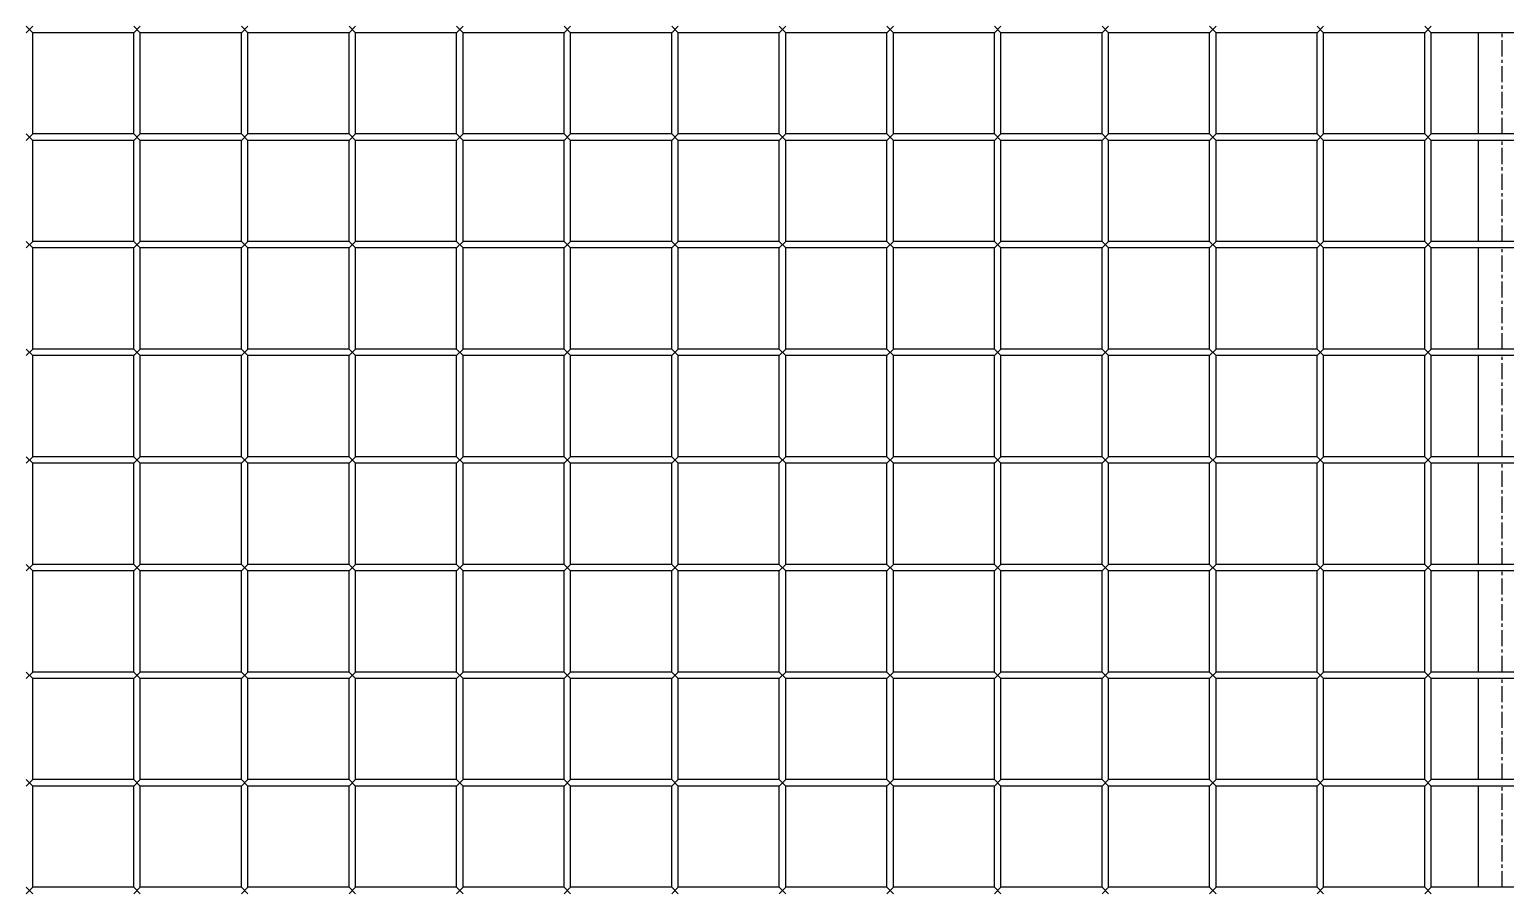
# Model space of a CAD drawing. Header units: millimetres. Extents: x -198529 to 244266, y -64 to 158464.
# Drawn here: x -171256 to -170570, y 120491 to 120891 of the extents above; entities that cross this region are included whole.
import ezdxf

# ---------------------------------------------------------------- set-up
doc = ezdxf.new("R2010")
doc.units = ezdxf.units.MM
doc.linetypes.add('CENTER', pattern=[12, 7.5, -1.5, 1.5, -1.5])
doc.layers.add('0-DCC', color=30, linetype='Continuous')

# ---------------------------------------------------------------- blocks, each defined once
blk = doc.blocks.new('DCC2850x2300(右)')
at = {"color": 0, "linetype": 'Continuous'}
for p, q in [((51586.5, -72856.48), (51633.5, -72856.48)), ((51611.5, -72903.48), (51611.5, -72856.48)), ((51636.5, -72856.48), (51633.5, -72853.48)), ((51636.5, -72853.48), (51633.5, -72856.48)), ((51633.5, -72903.48), (51633.5, -72856.48)), ((51636.5, -72903.48), (51636.5, -72856.48)), ((51636.5, -72856.48), (51683.5, -72856.48)), ((51686.5, -72856.48), (51683.5, -72853.48)), ((51686.5, -72853.48), (51683.5, -72856.48)), ((51683.5, -72903.48), (51683.5, -72856.48)), ((51686.5, -72903.48), (51686.5, -72856.48)), ((51686.5, -72856.48), (51733.5, -72856.48)), ((51736.5, -72856.48), (51733.5, -72853.48)), ((51736.5, -72853.48), (51733.5, -72856.48)), ((51733.5, -72903.48), (51733.5, -72856.48)), ((51736.5, -72903.48), (51736.5, -72856.48)), ((51736.5, -72856.48), (51783.5, -72856.48)), ((51786.5, -72856.48), (51783.5, -72853.48)), ((51786.5, -72853.48), (51783.5, -72856.48)), ((51783.5, -72903.48), (51783.5, -72856.48)), ((51786.5, -72903.48), (51786.5, -72856.48)), ((51786.5, -72856.48), (51833.5, -72856.48)), ((51836.5, -72856.48), (51833.5, -72853.48)), ((51836.5, -72853.48), (51833.5, -72856.48)), ((51833.5, -72903.48), (51833.5, -72856.48)), ((51836.5, -72903.48), (51836.5, -72856.48)), ((51836.5, -72856.48), (51883.5, -72856.48)), ((51886.5, -72856.48), (51883.5, -72853.48)), ((51886.5, -72853.48), (51883.5, -72856.48)), ((51883.5, -72903.48), (51883.5, -72856.48)), ((51886.5, -72903.48), (51886.5, -72856.48)), ((51886.5, -72856.48), (51933.5, -72856.48)), ((51936.5, -72856.48), (51933.5, -72853.48)), ((51936.5, -72853.48), (51933.5, -72856.48)), ((51933.5, -72903.48), (51933.5, -72856.48)), ((51936.5, -72903.48), (51936.5, -72856.48)), ((51936.5, -72856.48), (51983.5, -72856.48)), ((51986.5, -72856.48), (51983.5, -72853.48)), ((51986.5, -72853.48), (51983.5, -72856.48)), ((51983.5, -72903.48), (51983.5, -72856.48)), ((51986.5, -72903.48), (51986.5, -72856.48)), ((51986.5, -72856.48), (52033.5, -72856.48)), ((52036.5, -72856.48), (52033.5, -72853.48)), ((52036.5, -72853.48), (52033.5, -72856.48)), ((52033.5, -72903.48), (52033.5, -72856.48)), ((52036.5, -72903.48), (52036.5, -72856.48)), ((52036.5, -72856.48), (52083.5, -72856.48)), ((52086.5, -72856.48), (52083.5, -72853.48)), ((52086.5, -72853.48), (52083.5, -72856.48)), ((52083.5, -72903.48), (52083.5, -72856.48)), ((52086.5, -72903.48), (52086.5, -72856.48)), ((52086.5, -72856.48), (52133.5, -72856.48)), ((52136.5, -72856.48), (52133.5, -72853.48)), ((52136.5, -72853.48), (52133.5, -72856.48)), ((52133.5, -72903.48), (52133.5, -72856.48)), ((52136.5, -72903.48), (52136.5, -72856.48)), ((52136.5, -72856.48), (52183.5, -72856.48)), ((52186.5, -72856.48), (52183.5, -72853.48)), ((52186.5, -72853.48), (52183.5, -72856.48)), ((52183.5, -72903.48), (52183.5, -72856.48)), ((52186.5, -72903.48), (52186.5, -72856.48)), ((52186.5, -72856.48), (52233.5, -72856.48)), ((52236.5, -72856.48), (52233.5, -72853.48)), ((52236.5, -72853.48), (52233.5, -72856.48)), ((52233.5, -72903.48), (52233.5, -72856.48)), ((52236.5, -72903.48), (52236.5, -72856.48)), ((52236.5, -72856.48), (52283.5, -72856.48)), ((52286.5, -72856.48), (52283.5, -72853.48)), ((52286.5, -72853.48), (52283.5, -72856.48)), ((52283.5, -72903.48), (52283.5, -72856.48)), ((51586.5, -72903.48), (51633.5, -72903.48)), ((51586.5, -72906.48), (51633.5, -72906.48)), ((51611.5, -72953.48), (51611.5, -72906.48)), ((51636.5, -72906.48), (51633.5, -72903.48)), ((51636.5, -72903.48), (51633.5, -72906.48)), ((51633.5, -72953.48), (51633.5, -72906.48)), ((51636.5, -72903.48), (51683.5, -72903.48)), ((51636.5, -72906.48), (51683.5, -72906.48)), ((51636.5, -72953.48), (51636.5, -72906.48)), ((51686.5, -72906.48), (51683.5, -72903.48)), ((51686.5, -72903.48), (51683.5, -72906.48)), ((51683.5, -72953.48), (51683.5, -72906.48)), ((51686.5, -72903.48), (51733.5, -72903.48)), ((51686.5, -72906.48), (51733.5, -72906.48)), ((51686.5, -72953.48), (51686.5, -72906.48)), ((51736.5, -72906.48), (51733.5, -72903.48)), ((51736.5, -72903.48), (51733.5, -72906.48)), ((51733.5, -72953.48), (51733.5, -72906.48)), ((51736.5, -72903.48), (51783.5, -72903.48)), ((51736.5, -72906.48), (51783.5, -72906.48)), ((51736.5, -72953.48), (51736.5, -72906.48)), ((51786.5, -72906.48), (51783.5, -72903.48)), ((51786.5, -72903.48), (51783.5, -72906.48)), ((51783.5, -72953.48), (51783.5, -72906.48)), ((51786.5, -72903.48), (51833.5, -72903.48)), ((51786.5, -72953.48), (51786.5, -72906.48)), ((51786.5, -72906.48), (51833.5, -72906.48)), ((51836.5, -72906.48), (51833.5, -72903.48)), ((51836.5, -72903.48), (51833.5, -72906.48)), ((51833.5, -72953.48), (51833.5, -72906.48)), ((51836.5, -72903.48), (51883.5, -72903.48)), ((51836.5, -72953.48), (51836.5, -72906.48)), ((51836.5, -72906.48), (51883.5, -72906.48)), ((51886.5, -72906.48), (51883.5, -72903.48)), ((51886.5, -72903.48), (51883.5, -72906.48)), ((51883.5, -72953.48), (51883.5, -72906.48)), ((51886.5, -72903.48), (51933.5, -72903.48)), ((51886.5, -72953.48), (51886.5, -72906.48)), ((51886.5, -72906.48), (51933.5, -72906.48)), ((51936.5, -72906.48), (51933.5, -72903.48)), ((51936.5, -72903.48), (51933.5, -72906.48)), ((51933.5, -72953.48), (51933.5, -72906.48)), ((51936.5, -72903.48), (51983.5, -72903.48)), ((51936.5, -72953.48), (51936.5, -72906.48)), ((51936.5, -72906.48), (51983.5, -72906.48)), ((51986.5, -72906.48), (51983.5, -72903.48)), ((51986.5, -72903.48), (51983.5, -72906.48)), ((51983.5, -72953.48), (51983.5, -72906.48)), ((51986.5, -72903.48), (52033.5, -72903.48)), ((51986.5, -72953.48), (51986.5, -72906.48)), ((51986.5, -72906.48), (52033.5, -72906.48)), ((52036.5, -72906.48), (52033.5, -72903.48)), ((52036.5, -72903.48), (52033.5, -72906.48)), ((52033.5, -72953.48), (52033.5, -72906.48)), ((52036.5, -72903.48), (52083.5, -72903.48)), ((52036.5, -72953.48), (52036.5, -72906.48)), ((52036.5, -72906.48), (52083.5, -72906.48)), ((52086.5, -72906.48), (52083.5, -72903.48)), ((52086.5, -72903.48), (52083.5, -72906.48)), ((52083.5, -72953.48), (52083.5, -72906.48)), ((52086.5, -72903.48), (52133.5, -72903.48)), ((52086.5, -72953.48), (52086.5, -72906.48)), ((52086.5, -72906.48), (52133.5, -72906.48)), ((52136.5, -72906.48), (52133.5, -72903.48)), ((52136.5, -72903.48), (52133.5, -72906.48)), ((52133.5, -72953.48), (52133.5, -72906.48)), ((52136.5, -72903.48), (52183.5, -72903.48)), ((52136.5, -72953.48), (52136.5, -72906.48)), ((52136.5, -72906.48), (52183.5, -72906.48)), ((52186.5, -72906.48), (52183.5, -72903.48)), ((52186.5, -72903.48), (52183.5, -72906.48)), ((52183.5, -72953.48), (52183.5, -72906.48)), ((52186.5, -72903.48), (52233.5, -72903.48)), ((52186.5, -72953.48), (52186.5, -72906.48)), ((52186.5, -72906.48), (52233.5, -72906.48)), ((52236.5, -72906.48), (52233.5, -72903.48)), ((52236.5, -72903.48), (52233.5, -72906.48)), ((52233.5, -72953.48), (52233.5, -72906.48)), ((52236.5, -72903.48), (52283.5, -72903.48)), ((52236.5, -72953.48), (52236.5, -72906.48)), ((52236.5, -72906.48), (52283.5, -72906.48)), ((52286.5, -72906.48), (52283.5, -72903.48)), ((52286.5, -72903.48), (52283.5, -72906.48)), ((52283.5, -72953.48), (52283.5, -72906.48)), ((51586.5, -72953.48), (51633.5, -72953.48)), ((51636.5, -72956.48), (51633.5, -72953.48)), ((51636.5, -72953.48), (51633.5, -72956.48)), ((51636.5, -72953.48), (51683.5, -72953.48)), ((51686.5, -72956.48), (51683.5, -72953.48)), ((51686.5, -72953.48), (51683.5, -72956.48)), ((51686.5, -72953.48), (51733.5, -72953.48)), ((51736.5, -72956.48), (51733.5, -72953.48)), ((51736.5, -72953.48), (51733.5, -72956.48)), ((51736.5, -72953.48), (51783.5, -72953.48)), ((51786.5, -72956.48), (51783.5, -72953.48)), ((51786.5, -72953.48), (51783.5, -72956.48)), ((51786.5, -72953.48), (51833.5, -72953.48)), ((51836.5, -72956.48), (51833.5, -72953.48)), ((51836.5, -72953.48), (51833.5, -72956.48)), ((51836.5, -72953.48), (51883.5, -72953.48)), ((51886.5, -72956.48), (51883.5, -72953.48)), ((51886.5, -72953.48), (51883.5, -72956.48)), ((51886.5, -72953.48), (51933.5, -72953.48)), ((51936.5, -72956.48), (51933.5, -72953.48)), ((51936.5, -72953.48), (51933.5, -72956.48)), ((51936.5, -72953.48), (51983.5, -72953.48)), ((51986.5, -72956.48), (51983.5, -72953.48)), ((51986.5, -72953.48), (51983.5, -72956.48)), ((51986.5, -72953.48), (52033.5, -72953.48)), ((52036.5, -72956.48), (52033.5, -72953.48)), ((52036.5, -72953.48), (52033.5, -72956.48)), ((52036.5, -72953.48), (52083.5, -72953.48)), ((52086.5, -72956.48), (52083.5, -72953.48)), ((52086.5, -72953.48), (52083.5, -72956.48)), ((52086.5, -72953.48), (52133.5, -72953.48)), ((52136.5, -72956.48), (52133.5, -72953.48)), ((52136.5, -72953.48), (52133.5, -72956.48)), ((52136.5, -72953.48), (52183.5, -72953.48)), ((52186.5, -72956.48), (52183.5, -72953.48)), ((52186.5, -72953.48), (52183.5, -72956.48)), ((52186.5, -72953.48), (52233.5, -72953.48)), ((52236.5, -72956.48), (52233.5, -72953.48)), ((52236.5, -72953.48), (52233.5, -72956.48)), ((52236.5, -72953.48), (52283.5, -72953.48)), ((52286.5, -72956.48), (52283.5, -72953.48)), ((52286.5, -72953.48), (52283.5, -72956.48)), ((51586.5, -72956.48), (51633.5, -72956.48)), ((51611.5, -73003.48), (51611.5, -72956.48)), ((51633.5, -73003.48), (51633.5, -72956.48)), ((51636.5, -72956.48), (51683.5, -72956.48)), ((51636.5, -73003.48), (51636.5, -72956.48)), ((51683.5, -73003.48), (51683.5, -72956.48)), ((51686.5, -72956.48), (51733.5, -72956.48)), ((51686.5, -73003.48), (51686.5, -72956.48)), ((51733.5, -73003.48), (51733.5, -72956.48)), ((51736.5, -72956.48), (51783.5, -72956.48)), ((51736.5, -73003.48), (51736.5, -72956.48)), ((51783.5, -73003.48), (51783.5, -72956.48)), ((51786.5, -73003.48), (51786.5, -72956.48)), ((51786.5, -72956.48), (51833.5, -72956.48)), ((51833.5, -73003.48), (51833.5, -72956.48)), ((51836.5, -73003.48), (51836.5, -72956.48)), ((51836.5, -72956.48), (51883.5, -72956.48)), ((51883.5, -73003.48), (51883.5, -72956.48)), ((51886.5, -73003.48), (51886.5, -72956.48)), ((51886.5, -72956.48), (51933.5, -72956.48)), ((51933.5, -73003.48), (51933.5, -72956.48)), ((51936.5, -73003.48), (51936.5, -72956.48)), ((51936.5, -72956.48), (51983.5, -72956.48)), ((51983.5, -73003.48), (51983.5, -72956.48)), ((51986.5, -73003.48), (51986.5, -72956.48)), ((51986.5, -72956.48), (52033.5, -72956.48)), ((52033.5, -73003.48), (52033.5, -72956.48)), ((52036.5, -73003.48), (52036.5, -72956.48)), ((52036.5, -72956.48), (52083.5, -72956.48)), ((52083.5, -73003.48), (52083.5, -72956.48)), ((52086.5, -73003.48), (52086.5, -72956.48)), ((52086.5, -72956.48), (52133.5, -72956.48)), ((52133.5, -73003.48), (52133.5, -72956.48)), ((52136.5, -73003.48), (52136.5, -72956.48)), ((52136.5, -72956.48), (52183.5, -72956.48)), ((52183.5, -73003.48), (52183.5, -72956.48)), ((52186.5, -73003.48), (52186.5, -72956.48)), ((52186.5, -72956.48), (52233.5, -72956.48)), ((52233.5, -73003.48), (52233.5, -72956.48)), ((52236.5, -73003.48), (52236.5, -72956.48)), ((52236.5, -72956.48), (52283.5, -72956.48)), ((52283.5, -73003.48), (52283.5, -72956.48)), ((51586.5, -73003.48), (51633.5, -73003.48)), ((51636.5, -73006.48), (51633.5, -73003.48)), ((51636.5, -73003.48), (51633.5, -73006.48)), ((51636.5, -73003.48), (51683.5, -73003.48)), ((51686.5, -73006.48), (51683.5, -73003.48)), ((51686.5, -73003.48), (51683.5, -73006.48)), ((51686.5, -73003.48), (51733.5, -73003.48)), ((51736.5, -73006.48), (51733.5, -73003.48)), ((51736.5, -73003.48), (51733.5, -73006.48)), ((51736.5, -73003.48), (51783.5, -73003.48)), ((51786.5, -73006.48), (51783.5, -73003.48)), ((51786.5, -73003.48), (51783.5, -73006.48)), ((51786.5, -73003.48), (51833.5, -73003.48)), ((51836.5, -73006.48), (51833.5, -73003.48)), ((51836.5, -73003.48), (51833.5, -73006.48)), ((51836.5, -73003.48), (51883.5, -73003.48)), ((51886.5, -73006.48), (51883.5, -73003.48)), ((51886.5, -73003.48), (51883.5, -73006.48)), ((51886.5, -73003.48), (51933.5, -73003.48)), ((51936.5, -73006.48), (51933.5, -73003.48)), ((51936.5, -73003.48), (51933.5, -73006.48)), ((51936.5, -73003.48), (51983.5, -73003.48)), ((51986.5, -73006.48), (51983.5, -73003.48)), ((51986.5, -73003.48), (51983.5, -73006.48)), ((51986.5, -73003.48), (52033.5, -73003.48)), ((52036.5, -73006.48), (52033.5, -73003.48)), ((52036.5, -73003.48), (52033.5, -73006.48)), ((52036.5, -73003.48), (52083.5, -73003.48)), ((52086.5, -73006.48), (52083.5, -73003.48)), ((52086.5, -73003.48), (52083.5, -73006.48)), ((52086.5, -73003.48), (52133.5, -73003.48)), ((52136.5, -73006.48), (52133.5, -73003.48)), ((52136.5, -73003.48), (52133.5, -73006.48)), ((52136.5, -73003.48), (52183.5, -73003.48)), ((52186.5, -73006.48), (52183.5, -73003.48)), ((52186.5, -73003.48), (52183.5, -73006.48)), ((52186.5, -73003.48), (52233.5, -73003.48)), ((52236.5, -73006.48), (52233.5, -73003.48)), ((52236.5, -73003.48), (52233.5, -73006.48)), ((52236.5, -73003.48), (52283.5, -73003.48)), ((52286.5, -73006.48), (52283.5, -73003.48)), ((52286.5, -73003.48), (52283.5, -73006.48)), ((51586.5, -73006.48), (51633.5, -73006.48)), ((51611.5, -73053.48), (51611.5, -73006.48)), ((51633.5, -73053.48), (51633.5, -73006.48)), ((51636.5, -73006.48), (51683.5, -73006.48)), ((51636.5, -73053.48), (51636.5, -73006.48)), ((51683.5, -73053.48), (51683.5, -73006.48)), ((51686.5, -73006.48), (51733.5, -73006.48)), ((51686.5, -73053.48), (51686.5, -73006.48)), ((51733.5, -73053.48), (51733.5, -73006.48)), ((51736.5, -73006.48), (51783.5, -73006.48)), ((51736.5, -73053.48), (51736.5, -73006.48)), ((51783.5, -73053.48), (51783.5, -73006.48)), ((51786.5, -73053.48), (51786.5, -73006.48)), ((51786.5, -73006.48), (51833.5, -73006.48)), ((51833.5, -73053.48), (51833.5, -73006.48)), ((51836.5, -73053.48), (51836.5, -73006.48)), ((51836.5, -73006.48), (51883.5, -73006.48)), ((51883.5, -73053.48), (51883.5, -73006.48)), ((51886.5, -73053.48), (51886.5, -73006.48)), ((51886.5, -73006.48), (51933.5, -73006.48)), ((51933.5, -73053.48), (51933.5, -73006.48)), ((51936.5, -73053.48), (51936.5, -73006.48)), ((51936.5, -73006.48), (51983.5, -73006.48)), ((51983.5, -73053.48), (51983.5, -73006.48)), ((51986.5, -73053.48), (51986.5, -73006.48)), ((51986.5, -73006.48), (52033.5, -73006.48)), ((52033.5, -73053.48), (52033.5, -73006.48)), ((52036.5, -73053.48), (52036.5, -73006.48)), ((52036.5, -73006.48), (52083.5, -73006.48)), ((52083.5, -73053.48), (52083.5, -73006.48)), ((52086.5, -73053.48), (52086.5, -73006.48)), ((52086.5, -73006.48), (52133.5, -73006.48)), ((52133.5, -73053.48), (52133.5, -73006.48)), ((52136.5, -73053.48), (52136.5, -73006.48)), ((52136.5, -73006.48), (52183.5, -73006.48)), ((52183.5, -73053.48), (52183.5, -73006.48)), ((52186.5, -73053.48), (52186.5, -73006.48)), ((52186.5, -73006.48), (52233.5, -73006.48)), ((52233.5, -73053.48), (52233.5, -73006.48)), ((52236.5, -73053.48), (52236.5, -73006.48)), ((52236.5, -73006.48), (52283.5, -73006.48)), ((52283.5, -73053.48), (52283.5, -73006.48)), ((51586.5, -73053.48), (51633.5, -73053.48)), ((51586.5, -73056.48), (51633.5, -73056.48)), ((51611.5, -73103.48), (51611.5, -73056.48)), ((51636.5, -73056.48), (51633.5, -73053.48)), ((51636.5, -73053.48), (51633.5, -73056.48)), ((51633.5, -73103.48), (51633.5, -73056.48)), ((51636.5, -73053.48), (51683.5, -73053.48)), ((51636.5, -73056.48), (51683.5, -73056.48)), ((51636.5, -73103.48), (51636.5, -73056.48)), ((51686.5, -73056.48), (51683.5, -73053.48)), ((51686.5, -73053.48), (51683.5, -73056.48)), ((51683.5, -73103.48), (51683.5, -73056.48)), ((51686.5, -73053.48), (51733.5, -73053.48)), ((51686.5, -73056.48), (51733.5, -73056.48)), ((51686.5, -73103.48), (51686.5, -73056.48)), ((51736.5, -73056.48), (51733.5, -73053.48)), ((51736.5, -73053.48), (51733.5, -73056.48)), ((51733.5, -73103.48), (51733.5, -73056.48)), ((51736.5, -73053.48), (51783.5, -73053.48)), ((51736.5, -73056.48), (51783.5, -73056.48)), ((51736.5, -73103.48), (51736.5, -73056.48)), ((51786.5, -73056.48), (51783.5, -73053.48)), ((51786.5, -73053.48), (51783.5, -73056.48)), ((51783.5, -73103.48), (51783.5, -73056.48)), ((51786.5, -73053.48), (51833.5, -73053.48)), ((51786.5, -73056.48), (51833.5, -73056.48)), ((51786.5, -73103.48), (51786.5, -73056.48)), ((51836.5, -73056.48), (51833.5, -73053.48)), ((51836.5, -73053.48), (51833.5, -73056.48)), ((51833.5, -73103.48), (51833.5, -73056.48)), ((51836.5, -73053.48), (51883.5, -73053.48)), ((51836.5, -73056.48), (51883.5, -73056.48)), ((51836.5, -73103.48), (51836.5, -73056.48)), ((51886.5, -73056.48), (51883.5, -73053.48)), ((51886.5, -73053.48), (51883.5, -73056.48)), ((51883.5, -73103.48), (51883.5, -73056.48)), ((51886.5, -73053.48), (51933.5, -73053.48)), ((51886.5, -73056.48), (51933.5, -73056.48)), ((51886.5, -73103.48), (51886.5, -73056.48)), ((51936.5, -73056.48), (51933.5, -73053.48)), ((51936.5, -73053.48), (51933.5, -73056.48)), ((51933.5, -73103.48), (51933.5, -73056.48)), ((51936.5, -73053.48), (51983.5, -73053.48)), ((51936.5, -73103.48), (51936.5, -73056.48)), ((51936.5, -73056.48), (51983.5, -73056.48)), ((51986.5, -73056.48), (51983.5, -73053.48)), ((51986.5, -73053.48), (51983.5, -73056.48)), ((51983.5, -73103.48), (51983.5, -73056.48)), ((51986.5, -73053.48), (52033.5, -73053.48)), ((51986.5, -73103.48), (51986.5, -73056.48)), ((51986.5, -73056.48), (52033.5, -73056.48)), ((52036.5, -73056.48), (52033.5, -73053.48)), ((52036.5, -73053.48), (52033.5, -73056.48)), ((52033.5, -73103.48), (52033.5, -73056.48)), ((52036.5, -73053.48), (52083.5, -73053.48)), ((52036.5, -73103.48), (52036.5, -73056.48)), ((52036.5, -73056.48), (52083.5, -73056.48)), ((52086.5, -73056.48), (52083.5, -73053.48)), ((52086.5, -73053.48), (52083.5, -73056.48)), ((52083.5, -73103.48), (52083.5, -73056.48)), ((52086.5, -73053.48), (52133.5, -73053.48)), ((52086.5, -73103.48), (52086.5, -73056.48)), ((52086.5, -73056.48), (52133.5, -73056.48)), ((52136.5, -73056.48), (52133.5, -73053.48)), ((52136.5, -73053.48), (52133.5, -73056.48)), ((52133.5, -73103.48), (52133.5, -73056.48)), ((52136.5, -73053.48), (52183.5, -73053.48)), ((52136.5, -73103.48), (52136.5, -73056.48)), ((52136.5, -73056.48), (52183.5, -73056.48)), ((52186.5, -73056.48), (52183.5, -73053.48)), ((52186.5, -73053.48), (52183.5, -73056.48)), ((52183.5, -73103.48), (52183.5, -73056.48)), ((52186.5, -73053.48), (52233.5, -73053.48)), ((52186.5, -73103.48), (52186.5, -73056.48)), ((52186.5, -73056.48), (52233.5, -73056.48)), ((52236.5, -73056.48), (52233.5, -73053.48)), ((52236.5, -73053.48), (52233.5, -73056.48)), ((52233.5, -73103.48), (52233.5, -73056.48)), ((52236.5, -73053.48), (52283.5, -73053.48)), ((52236.5, -73103.48), (52236.5, -73056.48)), ((52236.5, -73056.48), (52283.5, -73056.48)), ((52286.5, -73056.48), (52283.5, -73053.48)), ((52286.5, -73053.48), (52283.5, -73056.48)), ((52283.5, -73103.48), (52283.5, -73056.48)), ((51586.5, -73103.48), (51633.5, -73103.48)), ((51586.5, -73106.48), (51633.5, -73106.48)), ((51611.5, -73153.48), (51611.5, -73106.48)), ((51636.5, -73106.48), (51633.5, -73103.48)), ((51636.5, -73103.48), (51633.5, -73106.48)), ((51633.5, -73153.48), (51633.5, -73106.48)), ((51636.5, -73103.48), (51683.5, -73103.48)), ((51636.5, -73106.48), (51683.5, -73106.48)), ((51636.5, -73153.48), (51636.5, -73106.48)), ((51686.5, -73106.48), (51683.5, -73103.48)), ((51686.5, -73103.48), (51683.5, -73106.48)), ((51683.5, -73153.48), (51683.5, -73106.48)), ((51686.5, -73103.48), (51733.5, -73103.48)), ((51686.5, -73106.48), (51733.5, -73106.48)), ((51686.5, -73153.48), (51686.5, -73106.48)), ((51736.5, -73106.48), (51733.5, -73103.48)), ((51736.5, -73103.48), (51733.5, -73106.48)), ((51733.5, -73153.48), (51733.5, -73106.48)), ((51736.5, -73103.48), (51783.5, -73103.48)), ((51736.5, -73106.48), (51783.5, -73106.48)), ((51736.5, -73153.48), (51736.5, -73106.48)), ((51786.5, -73106.48), (51783.5, -73103.48)), ((51786.5, -73103.48), (51783.5, -73106.48)), ((51783.5, -73153.48), (51783.5, -73106.48)), ((51786.5, -73103.48), (51833.5, -73103.48)), ((51786.5, -73106.48), (51833.5, -73106.48)), ((51786.5, -73153.48), (51786.5, -73106.48)), ((51836.5, -73106.48), (51833.5, -73103.48)), ((51836.5, -73103.48), (51833.5, -73106.48)), ((51833.5, -73153.48), (51833.5, -73106.48)), ((51836.5, -73103.48), (51883.5, -73103.48)), ((51836.5, -73106.48), (51883.5, -73106.48)), ((51836.5, -73153.48), (51836.5, -73106.48)), ((51886.5, -73106.48), (51883.5, -73103.48)), ((51886.5, -73103.48), (51883.5, -73106.48)), ((51883.5, -73153.48), (51883.5, -73106.48)), ((51886.5, -73103.48), (51933.5, -73103.48)), ((51886.5, -73106.48), (51933.5, -73106.48)), ((51886.5, -73153.48), (51886.5, -73106.48)), ((51936.5, -73106.48), (51933.5, -73103.48)), ((51936.5, -73103.48), (51933.5, -73106.48)), ((51933.5, -73153.48), (51933.5, -73106.48)), ((51936.5, -73103.48), (51983.5, -73103.48)), ((51936.5, -73153.48), (51936.5, -73106.48)), ((51936.5, -73106.48), (51983.5, -73106.48)), ((51986.5, -73106.48), (51983.5, -73103.48)), ((51986.5, -73103.48), (51983.5, -73106.48)), ((51983.5, -73153.48), (51983.5, -73106.48)), ((51986.5, -73103.48), (52033.5, -73103.48)), ((51986.5, -73153.48), (51986.5, -73106.48)), ((51986.5, -73106.48), (52033.5, -73106.48)), ((52036.5, -73106.48), (52033.5, -73103.48)), ((52036.5, -73103.48), (52033.5, -73106.48)), ((52033.5, -73153.48), (52033.5, -73106.48)), ((52036.5, -73103.48), (52083.5, -73103.48)), ((52036.5, -73153.48), (52036.5, -73106.48)), ((52036.5, -73106.48), (52083.5, -73106.48)), ((52086.5, -73106.48), (52083.5, -73103.48)), ((52086.5, -73103.48), (52083.5, -73106.48)), ((52083.5, -73153.48), (52083.5, -73106.48)), ((52086.5, -73103.48), (52133.5, -73103.48)), ((52086.5, -73153.48), (52086.5, -73106.48)), ((52086.5, -73106.48), (52133.5, -73106.48)), ((52136.5, -73106.48), (52133.5, -73103.48)), ((52136.5, -73103.48), (52133.5, -73106.48)), ((52133.5, -73153.48), (52133.5, -73106.48)), ((52136.5, -73103.48), (52183.5, -73103.48)), ((52136.5, -73153.48), (52136.5, -73106.48)), ((52136.5, -73106.48), (52183.5, -73106.48)), ((52186.5, -73106.48), (52183.5, -73103.48)), ((52186.5, -73103.48), (52183.5, -73106.48)), ((52183.5, -73153.48), (52183.5, -73106.48)), ((52186.5, -73103.48), (52233.5, -73103.48)), ((52186.5, -73153.48), (52186.5, -73106.48)), ((52186.5, -73106.48), (52233.5, -73106.48)), ((52236.5, -73106.48), (52233.5, -73103.48)), ((52236.5, -73103.48), (52233.5, -73106.48)), ((52233.5, -73153.48), (52233.5, -73106.48)), ((52236.5, -73103.48), (52283.5, -73103.48)), ((52236.5, -73153.48), (52236.5, -73106.48)), ((52236.5, -73106.48), (52283.5, -73106.48)), ((52286.5, -73106.48), (52283.5, -73103.48)), ((52286.5, -73103.48), (52283.5, -73106.48)), ((52283.5, -73153.48), (52283.5, -73106.48)), ((51586.5, -73153.48), (51633.5, -73153.48)), ((51636.5, -73156.48), (51633.5, -73153.48)), ((51636.5, -73153.48), (51633.5, -73156.48)), ((51636.5, -73153.48), (51683.5, -73153.48)), ((51686.5, -73156.48), (51683.5, -73153.48)), ((51686.5, -73153.48), (51683.5, -73156.48)), ((51686.5, -73153.48), (51733.5, -73153.48)), ((51736.5, -73156.48), (51733.5, -73153.48)), ((51736.5, -73153.48), (51733.5, -73156.48)), ((51736.5, -73153.48), (51783.5, -73153.48)), ((51786.5, -73156.48), (51783.5, -73153.48)), ((51786.5, -73153.48), (51783.5, -73156.48)), ((51786.5, -73153.48), (51833.5, -73153.48)), ((51836.5, -73156.48), (51833.5, -73153.48)), ((51836.5, -73153.48), (51833.5, -73156.48)), ((51836.5, -73153.48), (51883.5, -73153.48)), ((51886.5, -73156.48), (51883.5, -73153.48)), ((51886.5, -73153.48), (51883.5, -73156.48)), ((51886.5, -73153.48), (51933.5, -73153.48)), ((51936.5, -73156.48), (51933.5, -73153.48)), ((51936.5, -73153.48), (51933.5, -73156.48)), ((51936.5, -73153.48), (51983.5, -73153.48)), ((51986.5, -73156.48), (51983.5, -73153.48)), ((51986.5, -73153.48), (51983.5, -73156.48)), ((51986.5, -73153.48), (52033.5, -73153.48)), ((52036.5, -73156.48), (52033.5, -73153.48)), ((52036.5, -73153.48), (52033.5, -73156.48)), ((52036.5, -73153.48), (52083.5, -73153.48)), ((52086.5, -73156.48), (52083.5, -73153.48)), ((52086.5, -73153.48), (52083.5, -73156.48)), ((52086.5, -73153.48), (52133.5, -73153.48)), ((52136.5, -73156.48), (52133.5, -73153.48)), ((52136.5, -73153.48), (52133.5, -73156.48)), ((52136.5, -73153.48), (52183.5, -73153.48)), ((52186.5, -73156.48), (52183.5, -73153.48)), ((52186.5, -73153.48), (52183.5, -73156.48)), ((52186.5, -73153.48), (52233.5, -73153.48)), ((52236.5, -73156.48), (52233.5, -73153.48)), ((52236.5, -73153.48), (52233.5, -73156.48)), ((52236.5, -73153.48), (52283.5, -73153.48)), ((52286.5, -73156.48), (52283.5, -73153.48)), ((52286.5, -73153.48), (52283.5, -73156.48)), ((51586.5, -73156.48), (51633.5, -73156.48)), ((51611.5, -73203.48), (51611.5, -73156.48)), ((51633.5, -73203.48), (51633.5, -73156.48)), ((51636.5, -73156.48), (51683.5, -73156.48)), ((51636.5, -73203.48), (51636.5, -73156.48)), ((51683.5, -73203.48), (51683.5, -73156.48)), ((51686.5, -73156.48), (51733.5, -73156.48)), ((51686.5, -73203.48), (51686.5, -73156.48)), ((51733.5, -73203.48), (51733.5, -73156.48)), ((51736.5, -73156.48), (51783.5, -73156.48)), ((51736.5, -73203.48), (51736.5, -73156.48)), ((51783.5, -73203.48), (51783.5, -73156.48)), ((51786.5, -73156.48), (51833.5, -73156.48)), ((51786.5, -73203.48), (51786.5, -73156.48)), ((51833.5, -73203.48), (51833.5, -73156.48)), ((51836.5, -73156.48), (51883.5, -73156.48)), ((51836.5, -73203.48), (51836.5, -73156.48)), ((51883.5, -73203.48), (51883.5, -73156.48)), ((51886.5, -73156.48), (51933.5, -73156.48)), ((51886.5, -73203.48), (51886.5, -73156.48)), ((51933.5, -73203.48), (51933.5, -73156.48)), ((51936.5, -73203.48), (51936.5, -73156.48)), ((51936.5, -73156.48), (51983.5, -73156.48)), ((51983.5, -73203.48), (51983.5, -73156.48)), ((51986.5, -73203.48), (51986.5, -73156.48)), ((51986.5, -73156.48), (52033.5, -73156.48)), ((52033.5, -73203.48), (52033.5, -73156.48)), ((52036.5, -73203.48), (52036.5, -73156.48)), ((52036.5, -73156.48), (52083.5, -73156.48)), ((52083.5, -73203.48), (52083.5, -73156.48)), ((52086.5, -73203.48), (52086.5, -73156.48)), ((52086.5, -73156.48), (52133.5, -73156.48)), ((52133.5, -73203.48), (52133.5, -73156.48)), ((52136.5, -73203.48), (52136.5, -73156.48)), ((52136.5, -73156.48), (52183.5, -73156.48)), ((52183.5, -73203.48), (52183.5, -73156.48)), ((52186.5, -73203.48), (52186.5, -73156.48)), ((52186.5, -73156.48), (52233.5, -73156.48)), ((52233.5, -73203.48), (52233.5, -73156.48)), ((52236.5, -73203.48), (52236.5, -73156.48)), ((52236.5, -73156.48), (52283.5, -73156.48)), ((52283.5, -73203.48), (52283.5, -73156.48)), ((51586.5, -73203.48), (51633.5, -73203.48)), ((51586.5, -73206.48), (51633.5, -73206.48)), ((51611.5, -73253.48), (51611.5, -73206.48)), ((51636.5, -73206.48), (51633.5, -73203.48)), ((51636.5, -73203.48), (51633.5, -73206.48)), ((51633.5, -73253.48), (51633.5, -73206.48)), ((51636.5, -73203.48), (51683.5, -73203.48)), ((51636.5, -73206.48), (51683.5, -73206.48)), ((51636.5, -73253.48), (51636.5, -73206.48)), ((51686.5, -73206.48), (51683.5, -73203.48)), ((51686.5, -73203.48), (51683.5, -73206.48)), ((51683.5, -73253.48), (51683.5, -73206.48)), ((51686.5, -73203.48), (51733.5, -73203.48)), ((51686.5, -73206.48), (51733.5, -73206.48)), ((51686.5, -73253.48), (51686.5, -73206.48)), ((51736.5, -73206.48), (51733.5, -73203.48)), ((51736.5, -73203.48), (51733.5, -73206.48)), ((51733.5, -73253.48), (51733.5, -73206.48)), ((51736.5, -73203.48), (51783.5, -73203.48)), ((51736.5, -73206.48), (51783.5, -73206.48)), ((51736.5, -73253.48), (51736.5, -73206.48)), ((51786.5, -73206.48), (51783.5, -73203.48)), ((51786.5, -73203.48), (51783.5, -73206.48)), ((51783.5, -73253.48), (51783.5, -73206.48)), ((51786.5, -73203.48), (51833.5, -73203.48)), ((51786.5, -73206.48), (51833.5, -73206.48)), ((51786.5, -73253.48), (51786.5, -73206.48)), ((51836.5, -73206.48), (51833.5, -73203.48)), ((51836.5, -73203.48), (51833.5, -73206.48)), ((51833.5, -73253.48), (51833.5, -73206.48)), ((51836.5, -73203.48), (51883.5, -73203.48)), ((51836.5, -73206.48), (51883.5, -73206.48)), ((51836.5, -73253.48), (51836.5, -73206.48)), ((51886.5, -73206.48), (51883.5, -73203.48)), ((51886.5, -73203.48), (51883.5, -73206.48)), ((51883.5, -73253.48), (51883.5, -73206.48)), ((51886.5, -73203.48), (51933.5, -73203.48)), ((51886.5, -73206.48), (51933.5, -73206.48)), ((51886.5, -73253.48), (51886.5, -73206.48)), ((51936.5, -73206.48), (51933.5, -73203.48)), ((51936.5, -73203.48), (51933.5, -73206.48)), ((51933.5, -73253.48), (51933.5, -73206.48)), ((51936.5, -73203.48), (51983.5, -73203.48)), ((51936.5, -73206.48), (51983.5, -73206.48)), ((51936.5, -73253.48), (51936.5, -73206.48)), ((51986.5, -73206.48), (51983.5, -73203.48)), ((51986.5, -73203.48), (51983.5, -73206.48)), ((51983.5, -73253.48), (51983.5, -73206.48)), ((51986.5, -73203.48), (52033.5, -73203.48)), ((51986.5, -73206.48), (52033.5, -73206.48)), ((51986.5, -73253.48), (51986.5, -73206.48)), ((52036.5, -73206.48), (52033.5, -73203.48)), ((52036.5, -73203.48), (52033.5, -73206.48)), ((52033.5, -73253.48), (52033.5, -73206.48)), ((52036.5, -73203.48), (52083.5, -73203.48)), ((52036.5, -73206.48), (52083.5, -73206.48)), ((52036.5, -73253.48), (52036.5, -73206.48)), ((52086.5, -73206.48), (52083.5, -73203.48)), ((52086.5, -73203.48), (52083.5, -73206.48)), ((52083.5, -73253.48), (52083.5, -73206.48)), ((52086.5, -73203.48), (52133.5, -73203.48)), ((52086.5, -73253.48), (52086.5, -73206.48)), ((52086.5, -73206.48), (52133.5, -73206.48)), ((52136.5, -73206.48), (52133.5, -73203.48)), ((52136.5, -73203.48), (52133.5, -73206.48)), ((52133.5, -73253.48), (52133.5, -73206.48)), ((52136.5, -73203.48), (52183.5, -73203.48)), ((52136.5, -73253.48), (52136.5, -73206.48)), ((52136.5, -73206.48), (52183.5, -73206.48)), ((52186.5, -73206.48), (52183.5, -73203.48)), ((52186.5, -73203.48), (52183.5, -73206.48)), ((52183.5, -73253.48), (52183.5, -73206.48)), ((52186.5, -73203.48), (52233.5, -73203.48)), ((52186.5, -73253.48), (52186.5, -73206.48)), ((52186.5, -73206.48), (52233.5, -73206.48)), ((52236.5, -73206.48), (52233.5, -73203.48)), ((52236.5, -73203.48), (52233.5, -73206.48)), ((52233.5, -73253.48), (52233.5, -73206.48)), ((52236.5, -73203.48), (52283.5, -73203.48)), ((52236.5, -73253.48), (52236.5, -73206.48)), ((52236.5, -73206.48), (52283.5, -73206.48)), ((52286.5, -73206.48), (52283.5, -73203.48)), ((52286.5, -73203.48), (52283.5, -73206.48)), ((52283.5, -73253.48), (52283.5, -73206.48)), ((51586.5, -73253.48), (51633.5, -73253.48)), ((51636.5, -73256.48), (51633.5, -73253.48)), ((51636.5, -73253.48), (51633.5, -73256.48)), ((51636.5, -73253.48), (51683.5, -73253.48)), ((51686.5, -73256.48), (51683.5, -73253.48)), ((51686.5, -73253.48), (51683.5, -73256.48)), ((51686.5, -73253.48), (51733.5, -73253.48)), ((51736.5, -73256.48), (51733.5, -73253.48)), ((51736.5, -73253.48), (51733.5, -73256.48)), ((51736.5, -73253.48), (51783.5, -73253.48)), ((51786.5, -73256.48), (51783.5, -73253.48)), ((51786.5, -73253.48), (51783.5, -73256.48)), ((51786.5, -73253.48), (51833.5, -73253.48)), ((51836.5, -73256.48), (51833.5, -73253.48)), ((51836.5, -73253.48), (51833.5, -73256.48)), ((51836.5, -73253.48), (51883.5, -73253.48)), ((51886.5, -73256.48), (51883.5, -73253.48)), ((51886.5, -73253.48), (51883.5, -73256.48)), ((51886.5, -73253.48), (51933.5, -73253.48)), ((51936.5, -73256.48), (51933.5, -73253.48)), ((51936.5, -73253.48), (51933.5, -73256.48)), ((51936.5, -73253.48), (51983.5, -73253.48)), ((51986.5, -73256.48), (51983.5, -73253.48)), ((51986.5, -73253.48), (51983.5, -73256.48)), ((51986.5, -73253.48), (52033.5, -73253.48)), ((52036.5, -73256.48), (52033.5, -73253.48)), ((52036.5, -73253.48), (52033.5, -73256.48)), ((52036.5, -73253.48), (52083.5, -73253.48)), ((52086.5, -73256.48), (52083.5, -73253.48)), ((52086.5, -73253.48), (52083.5, -73256.48)), ((52086.5, -73253.48), (52133.5, -73253.48)), ((52136.5, -73256.48), (52133.5, -73253.48)), ((52136.5, -73253.48), (52133.5, -73256.48)), ((52136.5, -73253.48), (52183.5, -73253.48)), ((52186.5, -73256.48), (52183.5, -73253.48)), ((52186.5, -73253.48), (52183.5, -73256.48)), ((52186.5, -73253.48), (52233.5, -73253.48)), ((52236.5, -73256.48), (52233.5, -73253.48)), ((52236.5, -73253.48), (52233.5, -73256.48)), ((52236.5, -73253.48), (52283.5, -73253.48)), ((52286.5, -73256.48), (52283.5, -73253.48)), ((52286.5, -73253.48), (52283.5, -73256.48))]:
    blk.add_line(p, q, dxfattribs=at)
at = {"color": 0, "linetype": 'CENTER'}
for p, q in [((51600.5, -72903.48), (51600.5, -72856.48)), ((51600.5, -72953.48), (51600.5, -72906.48)), ((51600.5, -73003.48), (51600.5, -72956.48)), ((51600.5, -73053.48), (51600.5, -73006.48)), ((51600.5, -73103.48), (51600.5, -73056.48)), ((51600.5, -73153.48), (51600.5, -73106.48)), ((51600.5, -73203.48), (51600.5, -73156.48)), ((51600.5, -73253.48), (51600.5, -73206.48))]:
    blk.add_line(p, q, dxfattribs=at)

msp = doc.modelspace()

# ---------------------------------------------------------------- block references
at = {"layer": '0-DCC', "xscale": -1}
msp.add_blockref('DCC2850x2300(右)', (-118970.54, 193745.49), dxfattribs=at)

doc.saveas('drawing.dxf')
